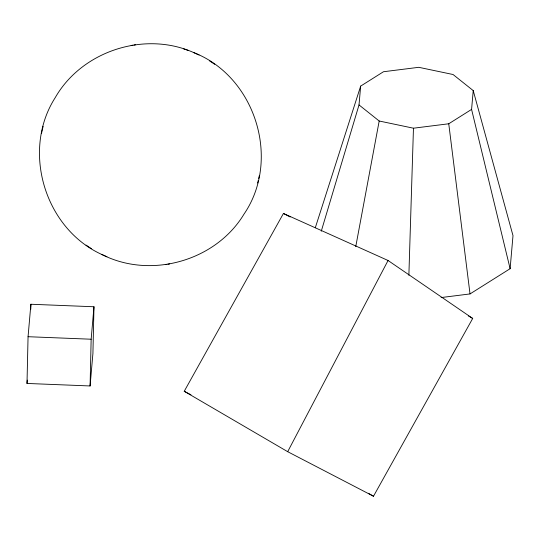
<?xml version="1.0" encoding="UTF-8"?>
<svg xmlns="http://www.w3.org/2000/svg" width="540" height="540" viewBox="0 0 540 540"><rect width="100%" height="100%" fill="white"/><g stroke="black" fill="none" stroke-linecap="round" stroke-linejoin="round"><path stroke-width="0.81" d="M27 383.447L28.06 336.71L30.895 304.25L93.98 306.76L92.921 353.504L90.086 385.958L27 383.447L27.29 380.12M30.78 309.258L30.895 304.25M90.086 385.958L91.152 339.221L93.98 306.76M408.868 275.272L413.464 128.203L379.188 121.007L359.019 104.929L360.659 86.11L383.481 71.739L418.777 67.311L453.053 74.513L473.222 90.592L513 235.643L510.118 268.697L470.023 293.929L441.099 297.56M510.118 268.697L471.582 109.404L473.222 90.592M101.669 254.374C150.39 279.45 215.69 261.124 244.006 214.124C281.34 159.496 255.238 76.579 193.806 52.623C144.774 30.591 81.925 50.949 55.215 97.659C20.743 151.477 45.461 230.803 104.294 255.575M355.745 246.652L379.188 121.007M43.112 126.367L41.452 133.623M257.634 183.033L258.269 180.306M258.66 178.517L259.295 175.77M321.266 231.208L359.019 104.929M315.293 227.779L360.659 86.11M287.685 451.69L388.064 260.496L283.439 213.476L184.234 391.284L287.685 451.69L373.491 496.24L472.702 318.438L388.064 260.496M413.464 128.203L448.754 123.775L471.582 109.404M131.159 45.448L132.786 45.205M167.96 264.195L169.587 263.952M134.028 45.002L135.439 44.793M165.308 264.607L166.718 264.398M28.06 336.71L91.152 339.221M183.627 48.87L185.834 49.619M186.185 49.741L188.582 50.558M193.806 52.623L196.276 53.75M196.452 53.825L199.078 55.019M104.477 255.65L106.94 256.777M283.439 213.476L290.156 216.965M184.234 391.284L190.944 394.767M468.329 315.887L472.702 318.438M368.395 493.263L373.491 496.24M214.697 64.307L209.351 60.737M86.049 245.093L91.395 248.663M448.754 123.775L470.023 293.929"/></g></svg>
